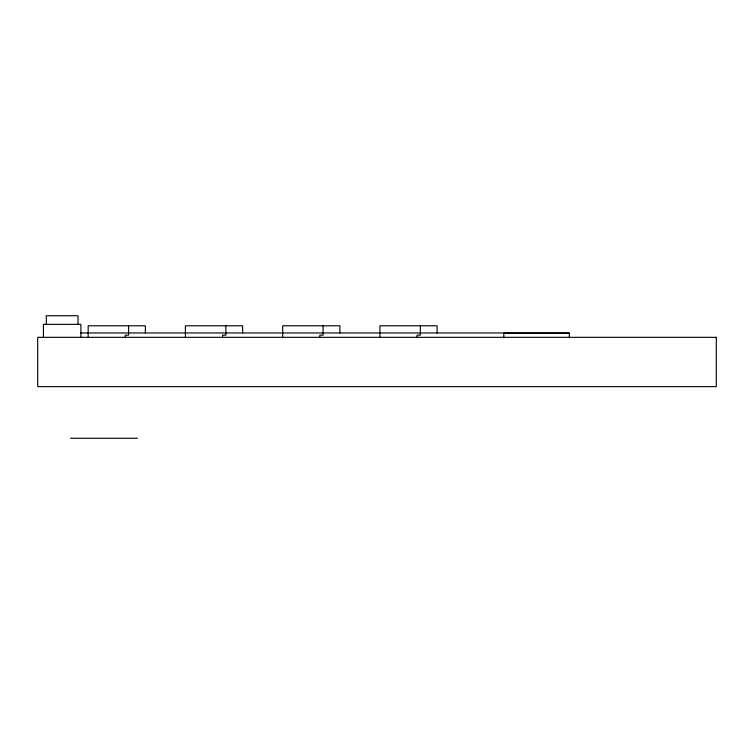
<?xml version="1.0" encoding="UTF-8"?>
<svg xmlns="http://www.w3.org/2000/svg" width="754" height="754" viewBox="0 0 754 754"><rect width="100%" height="100%" fill="white"/><g stroke="black" fill="none" stroke-linecap="round" stroke-linejoin="round"><path stroke-width="1.13" d="M80.885 332.957L569.355 332.957L569.355 337.82M569.355 333.221L503.795 333.221L503.795 337.82M70.461 438.262L137.464 438.262M437.141 332.957L437.141 325.785L379.912 325.785L379.912 337.585M420.346 325.785L420.346 335.144L417.066 335.144L417.066 337.33M339.884 332.957L339.884 325.785L282.665 325.785L282.665 337.585M323.089 325.785L323.089 335.144L319.819 335.144L319.819 337.33M242.637 332.957L242.637 325.785L185.409 325.785L185.409 337.585M225.842 325.785L225.842 335.144L222.562 335.144L222.562 337.33M145.381 332.957L145.381 325.785L88.152 325.785L88.152 337.585M128.585 325.785L128.585 335.144L125.305 335.144L125.305 337.33M80.885 337.443L80.885 324.343L43.44 324.343L43.44 337.575M78.02 324.343L78.02 315.738L46.305 315.738L46.305 324.343M716.3 337.33L37.7 337.33L37.7 386.642L716.3 386.642L716.3 337.33"/></g></svg>
